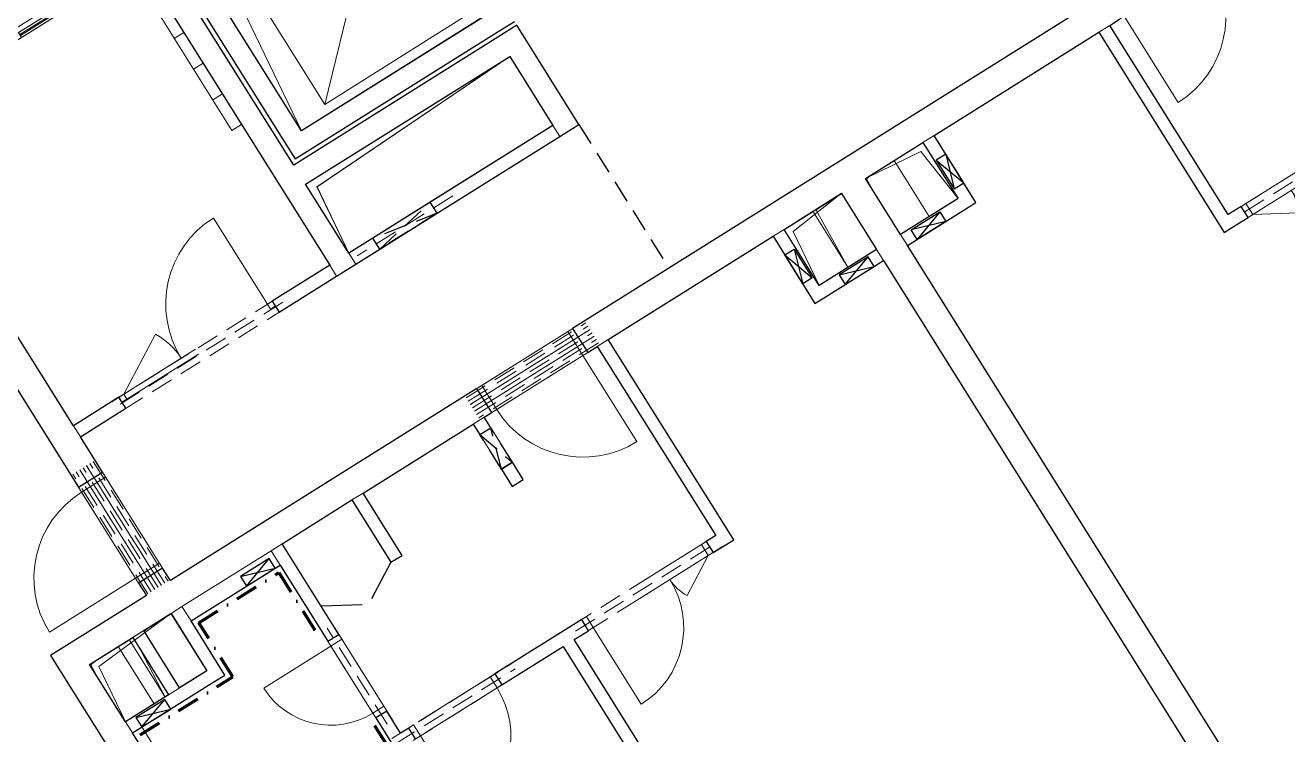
# Model space of a CAD drawing. Header units: millimetres. Extents: x -10647 to 220459, y -5491 to 72638.
# Drawn here: x 142696 to 153865, y 53681 to 59957 of the extents above; entities that cross this region are included whole.
import ezdxf

# ---------------------------------------------------------------- set-up
doc = ezdxf.new("R2010")
doc.units = ezdxf.units.MM
for name, pattern in [('HA_Dash_3mm-S1mm', [300, 200, -100]), ('HA_DashDot_2_2mm-S0_6mm', [1650, 750, -450, 0, -450]), ('HA_DashDot_4mm-S1mm', [400, 200, -100, 0, -100])]:
    doc.linetypes.add(name, pattern=pattern)
for name, color, linetype, lineweight in [('A-DETL-____-HDLN', 9, 'HA_Dash_3mm-S1mm', 25), ('A-DETL-____-OTLN', 9, 'Continuous', 25), ('A-DETL-____-THIN', 9, 'Continuous', 9), ('A-DETL-GENF-OTLN', 9, 'Continuous', 9), ('A-DOOR-____-MCUT', 9, 'HA_DashDot_2_2mm-S0_6mm', 9), ('A-DOOR-____-OTLN', 9, 'Continuous', 9), ('A-DOOR-FRAM-MCUT', 9, 'Continuous', 9), ('A-FLOR-____-OTLN', 9, 'Continuous', 9), ('A-GENM-____-HDLN', 9, 'HA_Dash_3mm-S1mm', 9), ('A-GENM-____-MCUT', 9, 'HA_Dash_3mm-S1mm', 25), ('A-GENM-____-OTLN', 9, 'Continuous', 9), ('A-GLAZ-____-MCUT', 9, 'Continuous', 5), ('A-GLAZ-____-OTLN', 9, 'Continuous', 5), ('A-WALL-____-MCUT', 9, 'Continuous', 25), ('I-WALL-____-MCUT', 9, 'Continuous', 25), ('I-WALL-____-OTLN', 9, 'Continuous', 9)]:
    doc.layers.add(name, color=color, linetype=linetype, lineweight=lineweight)

# ---------------------------------------------------------------- blocks, each defined once
blk = doc.blocks.new('HA_DR_Single_Swing_Solid - In_BJ_900x2100_Vstup-2000314-schema POHLEDU D_130_6300')
at = {"layer": 'A-DOOR-____-MCUT'}
for p, q in [((-450, 125), (450, 125)), ((-450, -125), (450, -125))]:
    blk.add_line(p, q, dxfattribs=at)
at = {"layer": 'A-DOOR-____-OTLN'}
for p, q in [((-500, 125), (500, 125)), ((-500, -125), (500, -125))]:
    blk.add_line(p, q, dxfattribs=at)
at = {"layer": 'A-DOOR-____-OTLN', "lineweight": 5}
blk.add_line((450, -1025), (450, -125), dxfattribs=at)
blk.add_arc((450, -125), 900, 180, 270, dxfattribs=at)
at = {"layer": 'A-DOOR-FRAM-MCUT'}
for p, q in [((-450, 125), (-500, 125)), ((-450, -125), (-450, 125)), ((500, 125), (450, 125)), ((450, 125), (450, -125)), ((-500, -125), (-450, -125)), ((450, -125), (500, -125))]:
    blk.add_line(p, q, dxfattribs=at)
blk = doc.blocks.new('HA_DR_Double_Swing_Solid - In_BJ_1200x2100_800-1652965-schema POHLEDU D_130_6300')
at = {"layer": 'A-DOOR-____-MCUT'}
for p, q in [((-600, 57), (600, 57)), ((-600, -58), (600, -58))]:
    blk.add_line(p, q, dxfattribs=at)
at = {"layer": 'A-DOOR-____-OTLN', "lineweight": 5}
for p, q in [((600, 857), (600, 57)), ((-254, 257), (-600, 57))]:
    blk.add_line(p, q, dxfattribs=at)
for centre, radius, start, end in [((600, 57), 800, 90, 180), ((-600, 57), 400, 360, 30)]:
    blk.add_arc(centre, radius, start, end, dxfattribs=at)
at = {"layer": 'A-DOOR-FRAM-MCUT'}
for p, q in [((-650, 57), (-600, 57)), ((-600, 57), (-600, -58)), ((600, 57), (650, 57)), ((600, -58), (600, 57)), ((-600, -58), (-650, -58)), ((650, -58), (600, -58))]:
    blk.add_line(p, q, dxfattribs=at)
blk = doc.blocks.new('HA_DR_Single_Swing_Solid - In_BJ_800x2100-2000414-schema POHLEDU D_130_6300')
at = {"layer": 'A-DOOR-____-MCUT'}
for p, q in [((-400, 57.5), (400, 57.5)), ((-400, -57.5), (400, -57.5))]:
    blk.add_line(p, q, dxfattribs=at)
at = {"layer": 'A-DOOR-____-OTLN', "lineweight": 5}
blk.add_line((400, 857.5), (400, 57.5), dxfattribs=at)
blk.add_arc((400, 57.5), 800, 90, 180, dxfattribs=at)
at = {"layer": 'A-DOOR-FRAM-MCUT'}
for p, q in [((-450, 57.5), (-400, 57.5)), ((-400, 57.5), (-400, -57.5)), ((400, 57.5), (450, 57.5)), ((400, -57.5), (400, 57.5)), ((-400, -57.5), (-450, -57.5)), ((450, -57.5), (400, -57.5))]:
    blk.add_line(p, q, dxfattribs=at)
blk = doc.blocks.new('HA_DR_Single_Swing_Solid - In_BJ_700x2100-2000418-schema POHLEDU D_130_6300')
at = {"layer": 'A-DOOR-____-MCUT'}
for p, q in [((-350, 57.5), (350, 57.5)), ((-350, -57.5), (350, -57.5))]:
    blk.add_line(p, q, dxfattribs=at)
at = {"layer": 'A-DOOR-____-OTLN', "lineweight": 5}
blk.add_line((350, 757.5), (350, 57.5), dxfattribs=at)
blk.add_arc((350, 57.5), 700, 90, 180, dxfattribs=at)
at = {"layer": 'A-DOOR-FRAM-MCUT'}
for p, q in [((-400, 57.5), (-350, 57.5)), ((-350, 57.5), (-350, -57.5)), ((350, 57.5), (400, 57.5)), ((350, -57.5), (350, 57.5)), ((-350, -57.5), (-400, -57.5)), ((400, -57.5), (350, -57.5))]:
    blk.add_line(p, q, dxfattribs=at)
blk = doc.blocks.new('HA_DR_Single_Swing_Solid - In_BJ_900x2100_Vstup-2000316-schema POHLEDU D_130_6300')
at = {"layer": 'A-DOOR-____-MCUT'}
for p, q in [((-450, 125), (450, 125)), ((-450, -125), (450, -125))]:
    blk.add_line(p, q, dxfattribs=at)
at = {"layer": 'A-DOOR-____-OTLN', "lineweight": 5}
blk.add_line((450, 1025), (450, 125), dxfattribs=at)
at = {"layer": 'A-DOOR-____-OTLN'}
for p, q in [((-500, 125), (500, 125)), ((-500, -125), (500, -125))]:
    blk.add_line(p, q, dxfattribs=at)
at = {"layer": 'A-DOOR-____-OTLN', "lineweight": 5}
blk.add_arc((450, 125), 900, 90, 180, dxfattribs=at)
at = {"layer": 'A-DOOR-FRAM-MCUT'}
for p, q in [((-500, 125), (-450, 125)), ((-450, 125), (-450, -125)), ((450, 125), (500, 125)), ((450, -125), (450, 125)), ((-450, -125), (-500, -125)), ((500, -125), (450, -125))]:
    blk.add_line(p, q, dxfattribs=at)
blk = doc.blocks.new('HA_DR_Double_Swing_Solid - In_BJ_1200x2100_800-1652993-schema POHLEDU D_130_6300')
at = {"layer": 'A-DOOR-____-MCUT'}
for p, q in [((-600, 58), (600, 58)), ((-600, -57), (600, -57))]:
    blk.add_line(p, q, dxfattribs=at)
at = {"layer": 'A-DOOR-____-OTLN', "lineweight": 5}
for p, q in [((-254, -257), (-600, -57)), ((600, -857), (600, -57))]:
    blk.add_line(p, q, dxfattribs=at)
for centre, radius, start, end in [((-600, -57), 400, 330, 0), ((600, -57), 800, 180, 270)]:
    blk.add_arc(centre, radius, start, end, dxfattribs=at)
at = {"layer": 'A-DOOR-FRAM-MCUT'}
for p, q in [((-600, 58), (-650, 58)), ((-600, -57), (-600, 58)), ((650, 58), (600, 58)), ((600, 58), (600, -57)), ((-650, -57), (-600, -57)), ((600, -57), (650, -57))]:
    blk.add_line(p, q, dxfattribs=at)
blk = doc.blocks.new('HA_WD_SinglePanel - 1000x2400-1653873-schema POHLEDU D_130_6300')
at = {"layer": 'A-GLAZ-____-MCUT'}
for p, q in [((-420, 70), (-500, 70)), ((-500, 0), (-440, 0)), ((-440, -25), (-440, 25)), ((-440, 25), (-390, 25)), ((-420, 25), (-420, 70)), ((-390, 25), (-390, -25)), ((390, 5), (-390, 5)), ((390, -25), (390, 25)), ((390, 25), (440, 25)), ((500, 70), (420, 70)), ((420, 70), (420, 25)), ((440, 25), (440, -25)), ((440, 0), (500, 0)), ((-390, -25), (-440, -25)), ((390, -5), (-390, -5)), ((440, -25), (390, -25))]:
    blk.add_line(p, q, dxfattribs=at)
at = {"layer": 'A-GLAZ-____-OTLN'}
for p, q in [((440, 25), (-440, 25)), ((-440, -25), (-440, 25)), ((420, 70), (-420, 70)), ((390, 25), (-390, 25)), ((440, 25), (440, -25)), ((-440, -25), (440, -25)), ((390, -25), (-390, -25))]:
    blk.add_line(p, q, dxfattribs=at)
blk = doc.blocks.new('HA_DR_Double_Swing_Solid_wCasing - In_OBJ_1500x2100_900-1771115-schema POHLEDU D_130_6300')
at = {"layer": 'A-DOOR-____-MCUT'}
for p, q in [((-750, 57), (750, 57)), ((-750, 7), (750, 7))]:
    blk.add_line(p, q, dxfattribs=at)
at = {"layer": 'A-DOOR-____-OTLN', "lineweight": 5}
for p, q in [((750, 957), (750, 57)), ((-230, 357), (-750, 57))]:
    blk.add_line(p, q, dxfattribs=at)
for centre, radius, start, end in [((750, 57), 900, 90, 180), ((-750, 57), 600, 0, 30)]:
    blk.add_arc(centre, radius, start, end, dxfattribs=at)
at = {"layer": 'A-DOOR-FRAM-MCUT'}
for p, q in [((-800, 57), (-750, 57)), ((-750, 7), (-800, 7)), ((-750, 57), (-750, 7)), ((750, 57), (800, 57)), ((750, 7), (750, 57)), ((800, 7), (750, 7))]:
    blk.add_line(p, q, dxfattribs=at)
blk = doc.blocks.new('HA_GM_Shaft_Rectangle - Default-2017771-schema POHLEDU D_130_6300')
at = {"layer": 'A-DETL-GENF-OTLN'}
for p, q in [((58, -58), (600, 0)), ((0, -585), (58, -58))]:
    blk.add_line(p, q, dxfattribs=at)
at = {"layer": 'A-GENM-____-OTLN'}
for p, q in [((0, -585), (0, 0)), ((0, 0), (600, 0)), ((600, 0), (600, -585)), ((600, -585), (0, -585))]:
    blk.add_line(p, q, dxfattribs=at)
blk = doc.blocks.new('HA_GM_Shaft_Rectangle - Default-2017773-schema POHLEDU D_130_6300')
at = {"layer": 'A-DETL-GENF-OTLN'}
for p, q in [((0, 585), (59, 59)), ((59, 59), (600, 0))]:
    blk.add_line(p, q, dxfattribs=at)
at = {"layer": 'A-GENM-____-OTLN'}
for p, q in [((0, 585), (0, 0)), ((600, 585), (0, 585)), ((600, 0), (600, 585)), ((0, 0), (600, 0))]:
    blk.add_line(p, q, dxfattribs=at)
blk = doc.blocks.new('HA_GM_Shaft_Rectangle - Default-1938920-schema POHLEDU D_130_6300')
at = {"layer": 'A-DETL-GENF-OTLN'}
for p, q in [((160, -160), (1930, 0)), ((0, -1600), (160, -160))]:
    blk.add_line(p, q, dxfattribs=at)
at = {"layer": 'A-GENM-____-OTLN'}
for p, q in [((0, -1600), (0, 0)), ((0, 0), (1930, 0)), ((1930, 0), (1930, -1600)), ((1930, -1600), (0, -1600))]:
    blk.add_line(p, q, dxfattribs=at)
blk = doc.blocks.new('HA_GM_Tiling_LineBased - Generic Tiles-1951463-schema POHLEDU D_130_6300')
at = {"layer": 'A-GENM-____-OTLN', "linetype": 'HA_DashDot_4mm-S1mm', "lineweight": 80}
blk.add_line((50, -50), (1040, -50), dxfattribs=at)
blk = doc.blocks.new('HA_GM_Tiling_LineBased - Generic Tiles-1951466-schema POHLEDU D_130_6300')
at = {"layer": 'A-GENM-____-OTLN', "linetype": 'HA_DashDot_4mm-S1mm', "lineweight": 80}
blk.add_line((50, -50), (1015, -50), dxfattribs=at)
blk = doc.blocks.new('HA_GM_Tiling_LineBased - Generic Tiles-1951467-schema POHLEDU D_130_6300')
at = {"layer": 'A-GENM-____-OTLN', "linetype": 'HA_DashDot_4mm-S1mm', "lineweight": 80}
blk.add_line((-50, -50), (515, -50), dxfattribs=at)
blk = doc.blocks.new('HA_GM_Tiling_LineBased - Generic Tiles-1951468-schema POHLEDU D_130_6300')
at = {"layer": 'A-GENM-____-OTLN', "linetype": 'HA_DashDot_4mm-S1mm', "lineweight": 80}
blk.add_line((50, -50), (885, -50), dxfattribs=at)
blk = doc.blocks.new('HA_GM_Tiling_LineBased - Generic Tiles-1951469-schema POHLEDU D_130_6300')
at = {"layer": 'A-GENM-____-OTLN', "linetype": 'HA_DashDot_4mm-S1mm', "lineweight": 80}
blk.add_line((50, -50), (745, -50), dxfattribs=at)
blk = doc.blocks.new('TB_Porotherm KP11_5_1750mm - TB_Porotherm KP11_5_1750mm-1842302-schema POHLEDU D_130_6300')
at = {"layer": 'A-GENM-____-HDLN'}
for p, q in [((-875, 57.5), (875, 57.5)), ((-875, 0), (875, 0)), ((875, -57.5), (-875, -57.5))]:
    blk.add_line(p, q, dxfattribs=at)
blk = doc.blocks.new('TB_Porotherm KP7_1250mm - TB_Porotherm KP7_1250mm-1834965-schema POHLEDU D_130_6300')
at = {"layer": 'A-GENM-____-HDLN'}
for p, q in [((-625, 35), (625, 35)), ((-625, 0), (625, 0)), ((625, -35), (-625, -35))]:
    blk.add_line(p, q, dxfattribs=at)
blk = doc.blocks.new('TB_Porotherm KP11_5_1500mm - TB_Porotherm KP11_5_1500mm-1841486-schema POHLEDU D_130_6300')
at = {"layer": 'A-GENM-____-HDLN'}
for p, q in [((-750, 57.5), (750, 57.5)), ((-750, 0), (750, 0)), ((750, -57.5), (-750, -57.5))]:
    blk.add_line(p, q, dxfattribs=at)
blk = doc.blocks.new('TB_Porotherm KP11_5_1250mm - TB_Porotherm KP11_5_1250mm-1840670-schema POHLEDU D_130_6300')
at = {"layer": 'A-GENM-____-HDLN'}
for p, q in [((-625, 57.5), (625, 57.5)), ((-625, 0), (625, 0)), ((625, -57.5), (-625, -57.5))]:
    blk.add_line(p, q, dxfattribs=at)
blk = doc.blocks.new('TB_Porotherm KP11_5_1000mm - TB_Porotherm KP11_5_1000mm-1834151-schema POHLEDU D_130_6300')
at = {"layer": 'A-GENM-____-HDLN'}
for p, q in [((-500, 57.5), (500, 57.5)), ((-500, 0), (500, 0)), ((500, -57.5), (-500, -57.5))]:
    blk.add_line(p, q, dxfattribs=at)
blk = doc.blocks.new('TB_Porotherm KP11_5_1500mm - TB_Porotherm KP11_5_1500mm-1850986-schema POHLEDU D_130_6300')
at = {"layer": 'A-GENM-____-HDLN'}
for p, q in [((750, 57.5), (-750, 57.5)), ((-750, 0), (750, 0)), ((-750, -57.5), (750, -57.5))]:
    blk.add_line(p, q, dxfattribs=at)
blk = doc.blocks.new('HA_GM_Opening_Rectangle_WallBased - Default-1930727-schema POHLEDU D_130_6300')
at = {"layer": 'A-GENM-____-MCUT'}
for p, q in [((305, 57.5), (-55, -57.5)), ((-55, 57.5), (305, -57.5)), ((-55, 57.5), (-55, -57.5)), ((-55, 57.5), (305, 57.5)), ((305, 57.5), (305, -57.5)), ((-55, -57.5), (305, -57.5))]:
    blk.add_line(p, q, dxfattribs=at)
blk = doc.blocks.new('HA_GM_Shaft_Rectangle - Default-1943181-schema POHLEDU D_130_6300')
at = {"layer": 'A-DETL-GENF-OTLN'}
for p, q in [((72, -72), (2130, 0)), ((0, -720), (72, -72))]:
    blk.add_line(p, q, dxfattribs=at)
at = {"layer": 'A-GENM-____-OTLN'}
for p, q in [((0, -720), (0, 0)), ((0, 0), (2130, 0)), ((2130, 0), (2130, -720)), ((2130, -720), (0, -720))]:
    blk.add_line(p, q, dxfattribs=at)
blk = doc.blocks.new('HA_GM_Opening_Rectangle_WallBased - Default-1970107-schema POHLEDU D_130_6300')
at = {"layer": 'A-GENM-____-MCUT'}
for p, q in [((425, 57.5), (-175, -57.5)), ((-175, 57.5), (425, -57.5)), ((-175, 57.5), (-175, -57.5)), ((-175, 57.5), (425, 57.5)), ((425, 57.5), (425, -57.5)), ((-175, -57.5), (425, -57.5))]:
    blk.add_line(p, q, dxfattribs=at)
blk = doc.blocks.new('HA_GM_Shaft_Rectangle - Default-2017821-schema POHLEDU D_130_6300')
at = {"layer": 'A-DETL-GENF-OTLN'}
for p, q in [((60, -60), (850, 0)), ((0, -600), (60, -60))]:
    blk.add_line(p, q, dxfattribs=at)
at = {"layer": 'A-GENM-____-OTLN'}
for p, q in [((0, -600), (0, 0)), ((0, 0), (850, 0)), ((850, 0), (850, -600)), ((850, -600), (0, -600))]:
    blk.add_line(p, q, dxfattribs=at)
blk = doc.blocks.new('185-01_OBJEKT D_Central_rvt-5-schema POHLEDU D_130_6300')
at = {"layer": 'A-DETL-____-HDLN'}
blk.add_line((-29361, 59080), (-28565, 57809), dxfattribs=at)
at = {"layer": 'A-DETL-____-OTLN'}
for p, q in [((-26117, 58817), (-26201, 58764)), ((-26201, 58764), (-26042, 58510)), ((-26201, 58764), (-25957, 58563)), ((-25957, 58563), (-26117, 58817)), ((-26117, 58817), (-26042, 58510)), ((-26042, 58510), (-25957, 58563)), ((-26423, 58147), (-26169, 58307)), ((-26169, 58307), (-26370, 58063)), ((-26169, 58307), (-26116, 58222)), ((-26116, 58222), (-26423, 58147)), ((-26116, 58222), (-26370, 58063)), ((-26370, 58063), (-26423, 58147)), ((-27541, 57925), (-27456, 57978)), ((-27456, 57978), (-27297, 57724)), ((-27456, 57978), (-27381, 57671)), ((-27381, 57671), (-27541, 57925)), ((-27541, 57925), (-27297, 57724)), ((-26804, 57909), (-27059, 57749)), ((-27006, 57665), (-26804, 57909)), ((-26751, 57824), (-26804, 57909)), ((-27059, 57749), (-26751, 57824)), ((-27059, 57749), (-27006, 57665)), ((-27006, 57665), (-26751, 57824)), ((-27297, 57724), (-27381, 57671)), ((-32101, 55240), (-32355, 55081)), ((-32302, 54996), (-32101, 55240)), ((-32048, 55155), (-32101, 55240)), ((-31024, 55207), (-31195, 54884)), ((-32355, 55081), (-32048, 55155)), ((-32355, 55081), (-32302, 54996)), ((-32302, 54996), (-32048, 55155)), ((-31278, 54832), (-31642, 54819)), ((-33026, 53994), (-33280, 53835)), ((-33227, 53750), (-33026, 53994)), ((-32973, 53909), (-33026, 53994)), ((-33280, 53835), (-32973, 53909)), ((-33280, 53835), (-33227, 53750)), ((-33227, 53750), (-32973, 53909))]:
    blk.add_line(p, q, dxfattribs=at)
at = {"layer": 'A-DETL-____-THIN'}
for p, q in [((-31610, 59257), (-31133, 61208)), ((-31610, 59257), (-32354, 60444)), ((-32431, 59027), (-33111, 60112)), ((-33026, 60165), (-32347, 59080)), ((-30390, 60022), (-31610, 59257)), ((-32856, 59894), (-32941, 59841)), ((-32686, 59623), (-32771, 59570)), ((-32516, 59352), (-32601, 59298)), ((-32347, 59080), (-32431, 59027))]:
    blk.add_line(p, q, dxfattribs=at)
at = {"layer": 'A-FLOR-____-OTLN'}
for p, q in [((-29974, 59681), (-31779, 58551)), ((-31779, 58551), (-31397, 57941))]:
    blk.add_line(p, q, dxfattribs=at)
at = {"layer": 'A-WALL-____-MCUT', "lineweight": 9}
for p, q in [((-24665, 59956), (-24763, 59895)), ((-29531, 58974), (-29592, 59071)), ((-26220, 58982), (-26318, 58921)), ((-27547, 58152), (-27644, 58091)), ((-26516, 58107), (-26455, 58010)), ((-26667, 57877), (-26728, 57974)), ((-31397, 57941), (-31336, 57843)), ((-31505, 57737), (-31566, 57835)), ((-29102, 57178), (-29199, 57117)), ((-33833, 56415), (-33772, 56317)), ((-30199, 56490), (-30297, 56429)), ((-31271, 55819), (-31369, 55758)), ((-32873, 54815), (-32085, 55309)), ((-32085, 55309), (-32873, 54815)), ((-31987, 55370), (-32085, 55309)), ((-32005, 55182), (-32085, 55309)), ((-32873, 54815), (-32970, 54754)), ((-32873, 54815), (-32793, 54688)), ((-33212, 54603), (-33309, 54542)), ((-33372, 53795), (-33311, 53697))]:
    blk.add_line(p, q, dxfattribs=at)
at = {"layer": 'I-WALL-____-MCUT'}
for p, q in [((-31885, 58720), (-32968, 60449)), ((-32913, 60437), (-31968, 58928)), ((-33138, 60343), (-31566, 57835)), ((-31816, 59024), (-32665, 60380)), ((-24713, 60221), (-29417, 57275)), ((-30180, 60048), (-31816, 59024)), ((-30084, 59896), (-29932, 59991)), ((-24665, 59956), (-24580, 60010)), ((-31873, 58775), (-30084, 59896)), ((-29911, 59957), (-30080, 59851)), ((-29361, 59080), (-29911, 59957)), ((-26220, 58982), (-24763, 59895)), ((-24763, 59895), (-23653, 58124)), ((-23617, 58283), (-24665, 59956)), ((-30080, 59851), (-31885, 58720)), ((-31779, 58551), (-29974, 59682)), ((-29974, 59682), (-29592, 59071)), ((-29592, 59071), (-30676, 58392)), ((-30615, 58294), (-29531, 58974)), ((-29531, 58974), (-29361, 59080)), ((-25849, 58389), (-26220, 58982)), ((-31968, 58928), (-31873, 58775)), ((-26826, 58603), (-26318, 58921)), ((-26318, 58921), (-26007, 58426)), ((-31397, 57941), (-31779, 58551)), ((-26516, 58107), (-26826, 58603)), ((-27547, 58152), (-27038, 58470)), ((-27038, 58470), (-26728, 57974)), ((-26007, 58426), (-26516, 58107)), ((-30676, 58392), (-31185, 58073)), ((-26455, 58010), (-25946, 58328)), ((-25946, 58328), (-25849, 58389)), ((-23502, 58354), (-23617, 58283)), ((-23441, 58257), (-23502, 58354)), ((-31124, 57976), (-30615, 58294)), ((-23556, 58185), (-23441, 58257)), ((-29102, 57178), (-27644, 58091)), ((-27644, 58091), (-27273, 57497)), ((-27236, 57656), (-27547, 58152)), ((-23653, 58124), (-23556, 58185)), ((-31185, 58073), (-31397, 57941)), ((-31336, 57843), (-31124, 57976)), ((-26728, 57974), (-27236, 57656)), ((-23310, 52988), (-26455, 58010)), ((-27175, 57558), (-26667, 57877)), ((-26667, 57877), (-23521, 52856)), ((-31566, 57835), (-32075, 57516)), ((-31505, 57737), (-31336, 57843)), ((-32014, 57419), (-31505, 57737)), ((-27273, 57497), (-27175, 57558)), ((-32075, 57516), (-32014, 57419)), ((-34237, 57059), (-34369, 57271)), ((-29417, 57275), (-29284, 57063)), ((-29284, 57063), (-29199, 57117)), ((-29199, 57117), (-28151, 55443)), ((-27992, 55406), (-29102, 57178)), ((-33833, 56415), (-34237, 57059)), ((-34449, 56926), (-33788, 55871)), ((-30264, 56745), (-32976, 55046)), ((-30131, 56533), (-30264, 56745)), ((-33431, 56667), (-33833, 56415)), ((-33370, 56569), (-33431, 56667)), ((-33772, 56317), (-33370, 56569)), ((-30199, 56490), (-30131, 56533)), ((-31271, 55819), (-30297, 56429)), ((-30297, 56429), (-30238, 56336)), ((-30141, 56397), (-30199, 56490)), ((-33576, 56004), (-33772, 56317)), ((-30238, 56336), (-30141, 56397)), ((-29950, 56092), (-30047, 56031)), ((-29854, 55939), (-29950, 56092)), ((-33788, 55871), (-33576, 56004)), ((-30047, 56031), (-29952, 55878)), ((-29952, 55878), (-29854, 55939)), ((-31987, 55370), (-31369, 55758)), ((-31369, 55758), (-31024, 55207)), ((-30926, 55268), (-31271, 55819)), ((-28151, 55443), (-28236, 55390)), ((-28090, 55345), (-27992, 55406)), ((-31486, 54569), (-31987, 55370)), ((-28236, 55390), (-28175, 55292)), ((-28175, 55292), (-28090, 55345)), ((-32793, 54688), (-32005, 55182)), ((-32005, 55182), (-31583, 54508)), ((-31024, 55207), (-30926, 55268)), ((-33045, 55156), (-33257, 55023)), ((-32976, 55046), (-33045, 55156)), ((-33257, 55023), (-33188, 54913)), ((-33188, 54913), (-33824, 54515)), ((-33212, 54603), (-32970, 54754)), ((-32970, 54754), (-32652, 54246)), ((-32493, 54209), (-32793, 54688)), ((-29337, 54700), (-30104, 54219)), ((-29276, 54602), (-29337, 54700)), ((-33824, 54515), (-34035, 54382)), ((-33691, 54303), (-33309, 54542)), ((-33309, 54542), (-32991, 54034)), ((-32894, 54095), (-33212, 54603)), ((-31583, 54508), (-31486, 54569)), ((-29403, 54523), (-29276, 54602)), ((-26996, 50679), (-29403, 54523)), ((-30043, 54122), (-29501, 54461)), ((-29501, 54461), (-27094, 50618)), ((-34035, 54382), (-32324, 51649)), ((-33372, 53795), (-33691, 54303)), ((-32652, 54246), (-32894, 54095)), ((-32591, 54148), (-32493, 54209)), ((-30104, 54219), (-30043, 54122)), ((-33311, 53697), (-32591, 54148)), ((-32991, 54034), (-33372, 53795)), ((-31061, 53891), (-31159, 53830)), ((-30939, 53696), (-31061, 53891)), ((-31159, 53830), (-30580, 52906)), ((-30867, 53741), (-30939, 53696)), ((-30806, 53644), (-30867, 53741)), ((-32186, 51901), (-33311, 53697))]:
    blk.add_line(p, q, dxfattribs=at)
at = {"layer": 'I-WALL-____-OTLN'}
for p, q in [((-30047, 56031), (-30238, 56336)), ((-30141, 56397), (-29950, 56092)), ((-33227, 53750), (-32101, 51954))]:
    blk.add_line(p, q, dxfattribs=at)
at = {"layer": 'A-DOOR-____-OTLN', "lineweight": 9}
for name, p, rotation in [('HA_DR_Single_Swing_Solid - In_BJ_900x2100_Vstup-2000316-schema POHLEDU D_130_6300', (-24223, 60381), 212.0611111111112), ('HA_DR_Double_Swing_Solid - In_BJ_1200x2100_800-1652993-schema POHLEDU D_130_6300', (-22921, 58651), 32.0611111111109), ('HA_DR_Double_Swing_Solid_wCasing - In_OBJ_1500x2100_900-1771115-schema POHLEDU D_130_6300', (-32722, 57043), 32.0611111111112), ('HA_DR_Single_Swing_Solid - In_BJ_900x2100_Vstup-2000314-schema POHLEDU D_130_6300', (-29774, 56904), 32.06111111111118), ('HA_DR_Single_Swing_Solid - In_BJ_900x2100_Vstup-2000314-schema POHLEDU D_130_6300', (-33416, 55513), 302.0611111111118), ('HA_DR_Double_Swing_Solid - In_BJ_1200x2100_800-1652965-schema POHLEDU D_130_6300', (-28756, 54996), 212.0611111111112), ('HA_DR_Single_Swing_Solid - In_BJ_700x2100-2000418-schema POHLEDU D_130_6300', (-31322, 54200), 122.0611111111111), ('HA_DR_Single_Swing_Solid - In_BJ_800x2100-2000414-schema POHLEDU D_130_6300', (-30455, 53932), 212.0611111111112)]:
    blk.add_blockref(name, p, dxfattribs=dict(at, rotation=rotation))
at = {"layer": 'A-GENM-____-OTLN', "lineweight": 9}
for name, p, rotation in [('HA_GM_Shaft_Rectangle - Default-1938920-schema POHLEDU D_130_6300', (-32665, 60379), 32.06124947745514), ('HA_GM_Shaft_Rectangle - Default-1943181-schema POHLEDU D_130_6300', (-31779, 58551), 32.06111111111057), ('TB_Porotherm KP11_5_1500mm - TB_Porotherm KP11_5_1500mm-1850986-schema POHLEDU D_130_6300', (-22921, 58651), 212.0611111111103), ('HA_GM_Shaft_Rectangle - Default-2017773-schema POHLEDU D_130_6300', (-26318, 58921), 212.0611111111116), ('TB_Porotherm KP11_5_1000mm - TB_Porotherm KP11_5_1000mm-1834151-schema POHLEDU D_130_6300', (-30900, 58184), 212.0611111111109), ('HA_GM_Shaft_Rectangle - Default-2017771-schema POHLEDU D_130_6300', (-27547, 58152), 32.06111111111057), ('HA_GM_Opening_Rectangle_WallBased - Default-1970107-schema POHLEDU D_130_6300', (-30794, 58250), 212.0611111111112), ('TB_Porotherm KP11_5_1750mm - TB_Porotherm KP11_5_1750mm-1842302-schema POHLEDU D_130_6300', (-32722, 57043), 212.0611111111109), ('TB_Porotherm KP7_1250mm - TB_Porotherm KP7_1250mm-1834965-schema POHLEDU D_130_6300', (-29811, 56963), 32.06111111111186), ('TB_Porotherm KP7_1250mm - TB_Porotherm KP7_1250mm-1834965-schema POHLEDU D_130_6300', (-29774, 56904), 32.06111111111186), ('TB_Porotherm KP7_1250mm - TB_Porotherm KP7_1250mm-1834965-schema POHLEDU D_130_6300', (-29737, 56845), 32.06111111111186), ('HA_GM_Opening_Rectangle_WallBased - Default-1930727-schema POHLEDU D_130_6300', (-30028, 56108), 122.061111111111), ('TB_Porotherm KP7_1250mm - TB_Porotherm KP7_1250mm-1834965-schema POHLEDU D_130_6300', (-33357, 55551), 122.0611111111112), ('TB_Porotherm KP7_1250mm - TB_Porotherm KP7_1250mm-1834965-schema POHLEDU D_130_6300', (-33476, 55476), 122.0611111111112), ('TB_Porotherm KP7_1250mm - TB_Porotherm KP7_1250mm-1834965-schema POHLEDU D_130_6300', (-33416, 55513), 122.0611111111112), ('TB_Porotherm KP11_5_1500mm - TB_Porotherm KP11_5_1500mm-1841486-schema POHLEDU D_130_6300', (-28756, 54996), 32.06111111111186), ('HA_GM_Tiling_LineBased - Generic Tiles-1951468-schema POHLEDU D_130_6300', (-32793, 54688), 32.06111111111108), ('HA_GM_Tiling_LineBased - Generic Tiles-1951469-schema POHLEDU D_130_6300', (-32001, 55185), 302.061111111111), ('HA_GM_Shaft_Rectangle - Default-2017821-schema POHLEDU D_130_6300', (-33691, 54303), 32.0611111111106), ('HA_GM_Tiling_LineBased - Generic Tiles-1951467-schema POHLEDU D_130_6300', (-32493, 54209), 122.061111111111), ('TB_Porotherm KP11_5_1000mm - TB_Porotherm KP11_5_1000mm-1834151-schema POHLEDU D_130_6300', (-31322, 54200), 122.0611111111112), ('TB_Porotherm KP11_5_1250mm - TB_Porotherm KP11_5_1250mm-1840670-schema POHLEDU D_130_6300', (-30455, 53932), 32.06111111111186), ('HA_GM_Tiling_LineBased - Generic Tiles-1951466-schema POHLEDU D_130_6300', (-33311, 53697), 32.06111111111108), ('HA_GM_Tiling_LineBased - Generic Tiles-1951463-schema POHLEDU D_130_6300', (-31154, 53833), 302.061111111111)]:
    blk.add_blockref(name, p, dxfattribs=dict(at, rotation=rotation))
at = {"layer": 'A-GLAZ-____-OTLN', "lineweight": 9, "rotation": 32.06111111111118}
blk.add_blockref('HA_WD_SinglePanel - 1000x2400-1653873-schema POHLEDU D_130_6300', (-33975, 60078), dxfattribs=at)
blk = doc.blocks.new('HA_GM_Shaft_Rectangle - Default-2322199-schema POHLEDU D_130_6300')
at = {"layer": 'A-DETL-GENF-OTLN'}
for p, q in [((25, -170), (33, -33)), ((33, -33), (107, -24))]:
    blk.add_line(p, q, dxfattribs=at)
at = {"layer": 'A-GENM-____-OTLN'}
blk.add_line((325, -24), (325, -624), dxfattribs=at)
blk = doc.blocks.new('HA_GM_Shaft_Rectangle - Default-2321989-schema POHLEDU D_130_6300')
at = {"layer": 'A-DETL-GENF-OTLN'}
for p, q in [((1, -609), (32, -32)), ((32, -32), (106, -24))]:
    blk.add_line(p, q, dxfattribs=at)
at = {"layer": 'A-GENM-____-OTLN'}
blk.add_line((0, -609), (0, -24), dxfattribs=at)
blk = doc.blocks.new('HA_GM_Shaft_Rectangle - Default-2321912-schema POHLEDU D_130_6300')
at = {"layer": 'A-DETL-GENF-OTLN'}
for p, q in [((73, -73), (2130, 0)), ((1, -719), (73, -73))]:
    blk.add_line(p, q, dxfattribs=at)
at = {"layer": 'A-GENM-____-OTLN'}
for p, q in [((0, 0), (2130, 0)), ((2130, 0), (2130, -719))]:
    blk.add_line(p, q, dxfattribs=at)
blk = doc.blocks.new('HA_GM_Shaft_Rectangle - Default-2321914-schema POHLEDU D_130_6300')
at = {"layer": 'A-DETL-GENF-OTLN'}
for p, q in [((160, -160), (1930, 0)), ((0, -1599), (160, -160))]:
    blk.add_line(p, q, dxfattribs=at)
at = {"layer": 'A-GENM-____-OTLN'}
for p, q in [((0, 0), (1930, 0)), ((1930, 0), (1930, -1599))]:
    blk.add_line(p, q, dxfattribs=at)
blk = doc.blocks.new('HA_GM_Shaft_Rectangle - Default-V89-schema POHLEDU D_130_6300')
at = {"layer": 'A-DETL-GENF-OTLN'}
for p, q in [((25, -171), (32, -32)), ((32, -32), (106, -24))]:
    blk.add_line(p, q, dxfattribs=at)
at = {"layer": 'A-GENM-____-OTLN'}
blk.add_line((325, -24), (325, -609), dxfattribs=at)
blk = doc.blocks.new('HA_GM_Shaft_Rectangle - Default-2322262-schema POHLEDU D_130_6300')
at = {"layer": 'A-DETL-GENF-OTLN'}
for p, q in [((150, -32), (217, -24)), ((0, -624), (35, -162))]:
    blk.add_line(p, q, dxfattribs=at)
at = {"layer": 'A-GENM-____-OTLN'}
blk.add_line((0, -624), (0, -24), dxfattribs=at)

msp = doc.modelspace()

# ---------------------------------------------------------------- block references
at = {"color": 50, "lineweight": 5}
msp.add_blockref('185-01_OBJEKT D_Central_rvt-5-schema POHLEDU D_130_6300', (176956, 0), dxfattribs=at)
at = {"layer": 'A-GENM-____-OTLN', "lineweight": 5, "rotation": 32.06124947745553}
for name, p in [('HA_GM_Shaft_Rectangle - Default-2321914-schema POHLEDU D_130_6300', (144291, 60379)), ('HA_GM_Shaft_Rectangle - Default-2321912-schema POHLEDU D_130_6300', (145177, 58550)), ('HA_GM_Shaft_Rectangle - Default-V89-schema POHLEDU D_130_6300', (150095, 58610)), ('HA_GM_Shaft_Rectangle - Default-2321989-schema POHLEDU D_130_6300', (149650, 58332)), ('HA_GM_Shaft_Rectangle - Default-2322262-schema POHLEDU D_130_6300', (143604, 54544)), ('HA_GM_Shaft_Rectangle - Default-2322199-schema POHLEDU D_130_6300', (143231, 54310))]:
    msp.add_blockref(name, p, dxfattribs=at)

doc.saveas('drawing.dxf')
